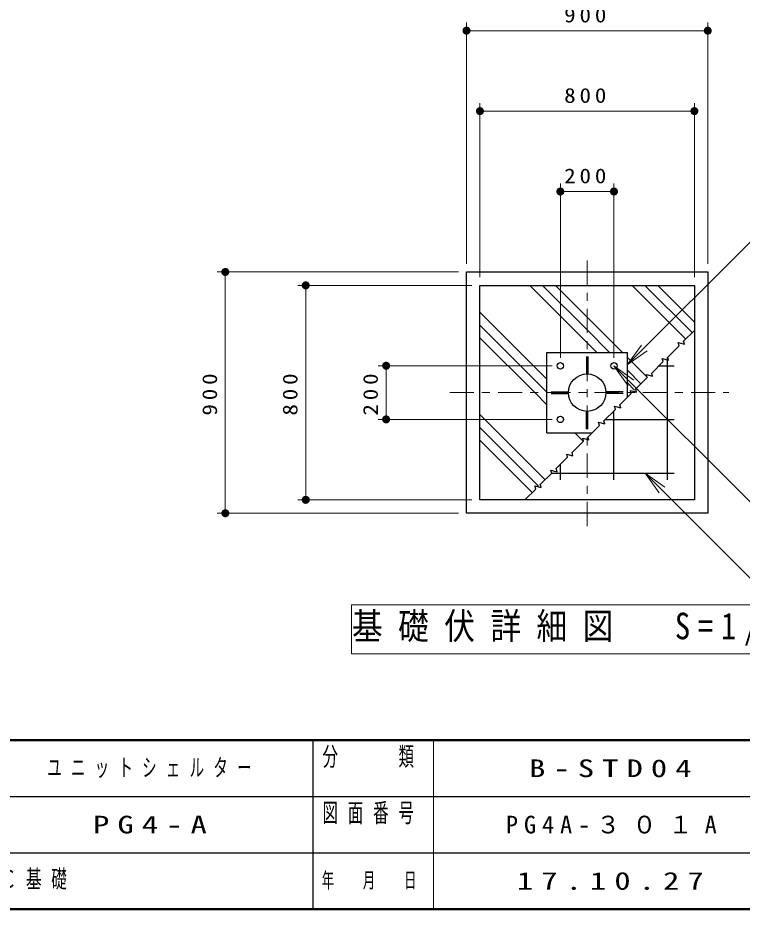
# Model space of a CAD drawing. Units: millimetres on the paper, with parts at other scales. Extents: x -365 to 143, y 0 to 257.
# Drawn here: x -166.7 to -76.6, y 0 to 110.8 of the extents above; entities that cross this region are included whole.
import ezdxf

# ---------------------------------------------------------------- set-up
doc = ezdxf.new("R2010")
doc.units = ezdxf.units.MM
doc.linetypes.add('USER2', pattern=[6, 3, -1, 1, -1])
doc.layers.add('LY_1', color=7, linetype='Continuous', lineweight=25)
doc.layers.add('LY_2', color=7, linetype='Continuous', lineweight=13)
doc.styles.add('ＭＳ ゴシック', font='')
doc.styles.get('ＭＳ ゴシック').set_extended_font_data('MS Gothic')

# ---------------------------------------------------------------- blocks, each defined once
blk = doc.blocks.new('open_arrow')
at = {"color": 0, "linetype": 'Continuous', "lineweight": -2}
blk.add_lwpolyline([(7.5, 1.25), (0, 0), (7.5, -1.25)], dxfattribs=at)
blk = doc.blocks.new('filled_dot')
at = {"color": 0, "linetype": 'Continuous', "lineweight": -2, "const_width": 1.25}
blk.add_lwpolyline([(-0.625, 0, 1), (0.625, 0, 1)], format="xyb", close=True, dxfattribs=at)

msp = doc.modelspace()

# ---------------------------------------------------------------- linework, layer by layer
at = {"layer": 'LY_1', "lineweight": 13}
for p, q in [((-110.884, 80.228), (-110.884, 110.228)), ((-80.884, 80.228), (-80.884, 110.228)), ((-110.884, 109.228), (-80.884, 109.228)), ((-109.217, 78.562), (-109.217, 100.228)), ((-82.55, 78.562), (-82.55, 100.228)), ((-109.217, 99.228), (-82.55, 99.228)), ((-99.217, 68.562), (-99.217, 90.228)), ((-92.55, 68.562), (-92.55, 90.228)), ((-99.217, 89.228), (-92.55, 89.228)), ((-90.891, 67.671), (-74.867, 83.694)), ((-111.884, 79.228), (-141.884, 79.228)), ((-140.884, 49.228), (-140.884, 79.228)), ((-110.217, 77.562), (-131.884, 77.562)), ((-130.884, 50.895), (-130.884, 77.562)), ((-103.017, 77.562), (-95.884, 70.428)), ((-101.426, 77.562), (-95.884, 72.019)), ((-99.835, 77.562), (-95.884, 73.61)), ((-90.29, 77.562), (-83.62, 70.892)), ((-88.699, 77.562), (-82.824, 71.687)), ((-87.108, 77.562), (-82.55, 73.004)), ((-109.217, 74.215), (-100.884, 65.882)), ((-95.884, 73.61), (-91.502, 69.228)), ((-109.217, 72.624), (-100.884, 64.291)), ((-109.217, 71.033), (-102.412, 64.228)), ((-95.884, 72.019), (-93.093, 69.228)), ((-95.884, 70.428), (-94.684, 69.228)), ((-90.884, 68.61), (-88.393, 66.119)), ((-100.217, 67.562), (-121.884, 67.562)), ((-120.884, 60.895), (-120.884, 67.562)), ((-92.55, 67.562), (-74.455, 49.466)), ((-90.884, 67.019), (-89.188, 65.324)), ((-90.884, 65.428), (-89.984, 64.528)), ((-102.412, 64.228), (-100.884, 62.7)), ((-109.217, 61.487), (-101.121, 53.391)), ((-100.217, 60.895), (-121.884, 60.895)), ((-109.217, 59.896), (-101.916, 52.596)), ((-97.412, 59.228), (-96.348, 58.164)), ((-109.217, 58.305), (-102.712, 51.8)), ((-88.682, 54.228), (-74.455, 40.001)), ((-110.217, 50.895), (-131.884, 50.895)), ((-111.884, 49.228), (-141.884, 49.228)), ((-125.18, 37.854), (-125.18, 31.76)), ((-66.587, 37.854), (-125.18, 37.854)), ((-125.18, 31.76), (-66.587, 31.76))]:
    msp.add_line(p, q, dxfattribs=at)
at = {"layer": 'LY_1', "linetype": 'USER2', "lineweight": 13}
for p, q in [((-95.884, 47.64), (-95.884, 81.049)), ((-112.967, 64.228), (-78.272, 64.228))]:
    msp.add_line(p, q, dxfattribs=at)
at = {"layer": 'LY_1'}
for p, q in [((-110.884, 79.228), (-80.884, 79.228)), ((-110.884, 49.228), (-110.884, 79.228)), ((-80.884, 79.228), (-80.884, 49.228)), ((-109.217, 77.562), (-82.55, 77.562)), ((-109.217, 50.895), (-109.217, 77.562)), ((-82.55, 77.562), (-82.55, 50.895)), ((-100.884, 69.228), (-90.884, 69.228)), ((-100.884, 59.228), (-100.884, 69.228)), ((-95.984, 68.725), (-95.984, 66.556)), ((-95.784, 68.725), (-95.784, 66.556)), ((-90.884, 63.628), (-90.884, 69.228)), ((-85.884, 53.395), (-85.884, 68.628)), ((-86.95, 67.562), (-85.05, 67.562)), ((-100.38, 64.328), (-98.212, 64.328)), ((-91.387, 64.328), (-93.556, 64.328)), ((-100.38, 64.128), (-98.212, 64.128)), ((-91.387, 64.128), (-93.556, 64.128)), ((-95.984, 59.732), (-95.984, 61.9)), ((-95.784, 59.732), (-95.784, 61.9)), ((-92.55, 53.395), (-92.55, 61.962)), ((-93.617, 60.895), (-85.05, 60.895)), ((-100.884, 59.228), (-95.284, 59.228)), ((-99.217, 53.395), (-99.217, 55.295)), ((-100.284, 54.228), (-85.05, 54.228)), ((-82.55, 50.895), (-109.217, 50.895)), ((-80.884, 49.228), (-110.884, 49.228))]:
    msp.add_line(p, q, dxfattribs=at)
msp.add_lwpolyline([(-103.617, 50.895), (-102.276, 52.236), (-102.38, 52.622), (-101.607, 52.415), (-101.71, 52.802), (-100.296, 54.216), (-100.4, 54.602), (-99.627, 54.395), (-99.73, 54.781), (-98.316, 56.196), (-98.42, 56.582), (-97.647, 56.375), (-97.751, 56.761), (-96.336, 58.176), (-96.44, 58.562), (-95.667, 58.355), (-95.771, 58.741), (-94.356, 60.155), (-94.46, 60.542), (-93.687, 60.335), (-93.791, 60.721), (-92.377, 62.135), (-92.48, 62.522), (-91.707, 62.315), (-91.811, 62.701), (-90.397, 64.115), (-90.5, 64.502), (-89.727, 64.295), (-89.831, 64.681), (-88.417, 66.095), (-88.52, 66.482), (-87.748, 66.274), (-87.851, 66.661), (-86.437, 68.075), (-86.54, 68.461), (-85.768, 68.254), (-85.871, 68.641), (-84.457, 70.055), (-84.56, 70.441), (-83.788, 70.234), (-83.891, 70.621), (-82.55, 71.962)], dxfattribs=at)
for centre, radius in [((-99.217, 67.562), 0.4), ((-92.55, 67.562), 0.4), ((-95.884, 64.228), 2.33), ((-99.217, 60.895), 0.4)]:
    msp.add_circle(centre, radius, dxfattribs=at)
at = {"layer": 'LY_2', "lineweight": 50}
for p, q in [((-365, 21), (0, 21)), ((-365, 0), (0, 0))]:
    msp.add_line(p, q, dxfattribs=at)
at = {"layer": 'LY_2', "lineweight": 25}
for p, q in [((-130, 21), (-130, 0)), ((-182.5, 14), (-70, 14)), ((-237.5, 7), (0, 7))]:
    msp.add_line(p, q, dxfattribs=at)
at = {"layer": 'LY_2'}
msp.add_line((-115, 21), (-115, 0), dxfattribs=at)

# ---------------------------------------------------------------- block references
at = {"layer": 'LY_1', "lineweight": 13, "xscale": 0.4, "yscale": 0.4}
for p in [(-110.884, 109.228), (-109.217, 99.228), (-99.217, 89.228)]:
    msp.add_blockref('filled_dot', p, dxfattribs=at)
for name, p, rotation in [('filled_dot', (-80.884, 109.228), 180), ('filled_dot', (-82.55, 99.228), 180), ('filled_dot', (-92.55, 89.228), 180), ('filled_dot', (-140.884, 79.228), 270), ('filled_dot', (-130.884, 77.562), 270), ('open_arrow', (-90.891, 67.671), 45), ('filled_dot', (-120.884, 67.562), 270), ('open_arrow', (-92.55, 67.562), 315), ('filled_dot', (-120.884, 60.895), 90), ('open_arrow', (-88.682, 54.228), 315), ('filled_dot', (-130.884, 50.895), 90), ('filled_dot', (-140.884, 49.228), 90)]:
    msp.add_blockref(name, p, dxfattribs=dict(at, rotation=rotation))

# ---------------------------------------------------------------- texts
at = {"layer": 'LY_1', "style": 'ＭＳ ゴシック'}
for s, insert, char_height, attachment_point in [('\\T1.33;\\W1.15;900', (-95.884, 110.228), 1.833, 8), ('\\T1.33;\\W1.15;800', (-95.884, 100.228), 1.833, 8), ('\\T1.33;\\W1.15;200', (-95.884, 90.228), 1.833, 8), ('\\T1.5;\\W0.85;基礎伏詳細図\u3000S=1/30', (-125.134, 34.807), 3.299, 4), ('\\T1.64;\\W0.6;ユニットシェルター', (-149.75, 17.5), 2.199, 5), ('\\T1.5;\\W1.35;B-STD04', (-92.5, 17.5), 2.199, 5), ('\\T1.5;\\W1.35;PG4-A', (-149.75, 10.5), 2.199, 5), ('\\T1.5;PG4A-３０１A', (-92.5, 10.5), 2.199, 5), ('\\T1.61;\\W0.65;アルミ屋根仕様/ＲＣ基礎', (-195.5, 3.5), 2.199, 4), ('\\T1.5;\\W1.35;17.10.27', (-92.5, 3.5), 2.199, 5)]:
    msp.add_mtext(s, dxfattribs=dict(at, insert=insert, char_height=char_height, attachment_point=attachment_point))
at = {"layer": 'LY_1', "char_height": 1.833, "attachment_point": 8, "rotation": 90, "style": 'ＭＳ ゴシック'}
for s, insert in [('\\T1.33;\\W1.15;900', (-141.884, 64.228)), ('\\T1.33;\\W1.15;800', (-131.884, 64.228)), ('\\T1.33;\\W1.15;200', (-121.884, 64.228))]:
    msp.add_mtext(s, dxfattribs=dict(at, insert=insert))
at = {"layer": 'LY_2', "color": 4, "style": 'ＭＳ ゴシック'}
for s, insert, char_height, attachment_point in [('\\T1.64;\\W0.6;分\u3000\u3000類', (-122.5, 20.167), 2.346, 2), ('\\T1.64;\\W0.6;図面番号', (-122.5, 13.167), 2.346, 2), ('\\T1.64;\\W0.6;年\u3000月\u3000日', (-122.5, 3.5), 1.906, 5)]:
    msp.add_mtext(s, dxfattribs=dict(at, insert=insert, char_height=char_height, attachment_point=attachment_point))

doc.saveas('drawing.dxf')
